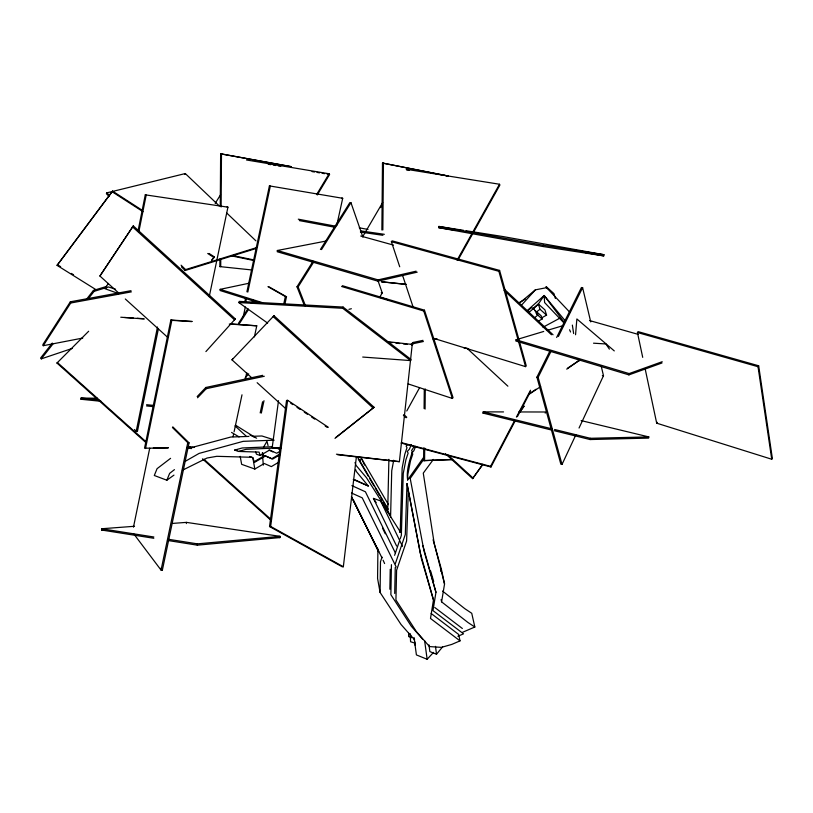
<?xml version="1.0" encoding="UTF-8"?>
<svg xmlns="http://www.w3.org/2000/svg" width="813" height="813" viewBox="0 0 813 813"><rect width="100%" height="100%" fill="white"/><g stroke="black" fill="none" stroke-linecap="round" stroke-linejoin="round"><path stroke-width="1.22" d="M252.233 269.997L219.866 266.603L219.917 259.001M220.272 205.77L220.628 153.809L291.257 166.655L220.628 153.809M220.77 258.961L220.719 266.562L219.866 266.603M221.126 206.98L221.482 153.728M381.876 229.998L382.486 163.047L448.288 176.055L382.486 163.047M382.842 229.947L383.451 162.966M452.333 459.579L423.593 460.625L423.715 447.922M424.091 408.553L424.284 389.498M424.579 460.656L424.701 448.085M425.077 409.112L425.28 388.99M377.913 548.958L377.578 578.46L380.088 592.464L401.012 624.455L414.681 639.953M380.088 592.464L380.484 561.742L382.039 557.068M389.864 589.252L390.23 569.252M391.439 564.679L390.87 594.689L411.327 626.284L422.526 639.079M394.712 593.429L395.26 567.413M387.679 512.231L388.899 459.325M390.575 517.403L391.734 470.778L393.705 460.229M408.329 490.188L406.602 541.001L396.592 570.259L395.931 599.984L416.246 631.396L429.518 646.579L441.418 647.372L451.804 644.404L460.016 640.878L430.494 618.459L433.471 599.943L421.469 558.917L406.988 483.633L405.301 534.436L395.342 563.694M423.644 457.353L407.628 479.965L407.811 474.579L410.463 460.971L412.791 454.091L412.069 452.719L413.817 450.819L415.687 446.317M101.158 401.317L80.995 399.264L81.056 398.065L97.347 398.238M153.799 538.277L101.564 530.015L101.625 528.755L134.531 526.275M186.35 523.562L186.421 522.373L280.028 536.346L279.946 537.586L197.335 545.167L167.488 540.442M197.335 545.167L197.417 543.856L280.028 536.346M248.585 283.331L220.16 289.347L220.079 290.515L258.808 302.721M325.942 241.075L277.345 250.495L277.253 251.745L377.943 281.176L417.201 272.162M575.553 334.743L576.874 318.96L614.282 350.911M377.943 281.176L378.075 279.885L416.114 271.186M337.68 454.782L399.386 461.662L412.242 344.438L387.161 341.623M328.361 427.303L287.629 400.311L286.542 400.453L269.53 526.539L342.263 566.813L343.34 566.732L356.409 456.672M399.386 461.662L336.44 454.203M543.714 331.45L516.031 339.773L515.869 341.023L628.927 374.884L662.006 362.974M343.34 566.732L270.648 526.438L287.629 400.311M279.763 448.309L272.213 447.465L278.513 400.677M628.927 374.884L629.13 373.584L662.199 361.714M422.912 545.706L435.951 592.291L432.983 610.624L463.532 633.835L457.851 636.274M440.961 571.478L441.347 569.1L433.075 539.761M462.567 632.29L474.833 627.016L467.892 622.443L441.591 601.854L444.548 583.998L441.347 569.1M466.012 230.719L503.003 236.563L603.957 254.703L603.734 255.902L543.054 246.522L438.674 227.66L438.888 226.441L463.542 230.333M551.915 430.128L483.003 413.095L483.217 411.876L503.532 411.917M543.054 246.522L543.277 245.252L603.957 254.703M545.218 413.136L545.432 411.998L518.765 411.947M590.065 439.548L590.299 438.288L648.815 436.916L648.591 438.105L590.065 439.548L554.375 430.727M138.098 230.679L145.283 194.835L227.925 207.173L209.236 296.674M138.749 232.183L146.188 195.09L145.283 194.835M158.464 328.452L137.397 431.54L136.188 431.357L157.498 326.999M192.112 321.389L170.862 320.017L144.541 448.187L168.098 448.024M145.486 448.552L171.828 320.342L191.817 321.623M133.464 527.18L149.724 448.187M172.773 426.835L189.053 442.861L162.336 570.248L161.055 570.096L187.773 442.679L172.437 427.536M244.835 301.633L245.617 297.944M246.918 291.786L269.408 185.892L342.7 198.291L336.755 225.343M245.729 301.918L246.512 298.229M247.823 292.07L270.323 186.136L269.408 185.892M243.219 316.887L245.323 307.019M233.036 436.703L233.565 434.233M234.093 431.774L242 394.813M245.424 378.787L246.746 372.628M254.398 336.897L256.766 325.81L230.841 323.889M260.19 412.902L262.599 401.764M283.747 303.96L285.363 296.532L267.944 286.664M261.329 413.085L264.001 400.707M284.896 304.164L286.501 296.745L269.052 286.867M362.72 357.049L410.626 360.586L410.961 359.407L343.086 307.06L239.215 301.389L238.839 302.578L267.619 323.096M410.626 360.586L342.72 308.29L343.086 307.06M399.488 532.342L400.27 530.005L402.15 468.054L404.783 454.315L406.988 447.729L406.124 446.083L407.557 444.508M394.61 555.32L399.356 541.285M400.148 538.938L401.337 535.432L403.258 473.471L405.911 459.741L408.126 453.146L407.262 451.5L409.417 449.142L411.266 444.64M211.665 260.485L214.358 256.888L209.053 253.463M170.588 458.329L157.072 468.684L154.297 475.493L166.858 480.219L169.643 473.359L174.46 469.629M414.284 446.388L411.612 450.544L412.333 451.916C409.467 460.869 406.215 470.503 407.628 479.965M219.246 205.902L185.303 173.555L106.818 192.854L106.401 193.768L109.115 196.411M549.873 351.084L536.915 377.181L560.868 464.243L562.027 464.426L575.848 434.864M579.039 428.034L603.49 375.728L601.163 365.941M95.782 289.54L57.073 265.373L112.54 191.116L142.234 210.303M184.876 174.429L185.303 173.555M57.073 265.373L112.54 191.116M556.641 337.466L581.427 287.528L582.606 287.66L590.726 321.907M562.027 464.426L538.125 377.344L551.072 351.236M558.399 336.47L582.606 287.66M181.533 266.969L185.151 270.495L185.608 269.591L256.634 247.609M515.056 421.114L490.981 467.008L490.554 466.367L514.639 420.463M516.407 417.099L530.503 390.23M517.403 416.642L530.32 392.008M359.773 461.235L361.379 458.298L388.472 504.67M406.764 410.982L419.599 387.679M457.089 260.15L499.497 184.246L406.205 169.277M458.146 259.784L499.914 185.008L499.497 184.246M263.463 447.384L266.959 441.286L268.046 445.565M362.852 236.441L382.659 202.559M380.565 207.661L381.846 205.476M378.126 281.034L382.242 292.914L379.691 297.253L388.116 299.753M442.607 646.874L436.5 654.252L429.843 651.579L428.99 644.912M316.785 194.246L329.102 173.779L246.471 159.968M317.263 194.968L329.57 174.51L329.102 173.779M215.191 203.372L220.557 194.785M304.387 305.637L296.999 286.786L313.056 261.197M320.424 249.479L349.875 202.579L350.952 202.681L362.893 237.111M305.485 305.779L298.107 286.908L313.493 262.386M321.521 249.591L350.952 202.681M131.015 290.678L70.355 301.786L42.886 344.56L43.231 345.708L82.774 338.056M43.231 345.708L70.721 303.005L131.381 291.867M247.945 308.655L238.402 323.483L239.418 323.615L248.28 309.844M251.359 303.361L253.402 300.19M118.718 293.036L99.918 276.024L133.302 225.892L235.323 318.93L205.902 351.582M133.302 225.892L99.918 276.024M645.085 368.533L656.691 423.177L771.74 459.243L772.35 458.329L758.671 365.779L638.093 331.633L637.433 332.517L642.707 357.354M532.922 309.245L538.369 304.032L544.161 295.515L565.381 321.033M771.74 459.243L758.021 366.714L758.671 365.779M105.477 287.589L108.393 283.463M445.463 453.766L472.577 478.633L482.77 464.213M519.903 411.683L524.151 406.053L519.792 412.232M472.577 478.633L482.658 464.782M410.28 478.329L424.112 458.827M656.691 423.177L657.321 422.313M433.41 459.406L423.278 473.125L434.203 543.328L444.548 583.998M146.391 443.014L56.961 363.045L57.388 362.496L145.923 441.672M566.742 369.163L579.933 359.946L567.393 368.319M52.296 343.076L40.65 357.974L41.29 358.858L72.469 348.36M86.442 299.367L93.424 290.424L106.696 286.389M41.29 358.858L52.936 343.97M88.658 298.3L94.095 291.349L106.157 287.66M433.156 338.188L525.554 366.633L526.235 365.769L499.599 270.414L392.11 240.851L391.378 241.685L399.722 266.776M408.197 383.939L452.384 398.451L453.044 397.628L424.467 310.18L342.324 285.688M525.554 366.633L498.867 271.298L499.599 270.414M211.939 259.784L214.358 256.888M334.986 438.38L374.071 407.293L273.991 315.708L231.979 359.844L252.487 378.462M452.384 398.451L423.756 311.013L424.467 310.18M245.048 378.035L248.697 373.848M273.991 315.708L273.188 316.603L373.299 408.217M231.979 359.844L232.752 358.99M521.804 304.845L535.35 289.855L546.57 287.67L569.659 312.09M235.323 318.93L234.51 319.824L132.438 226.766M414.041 637.534L416.408 654.912L427.14 659.272L433.522 652.382M197.173 396.561L205.841 387.476L262.69 375.332M197.549 397.77L206.228 388.695L264.306 376.267M56.961 363.045L88.668 331.247M527.21 310.576L544.161 295.515L564.303 322.466M527.617 310.993L531.387 307.721L533.633 308.381L537.739 315.078L542.169 319.001L537.952 321.359M528.917 312.466L533.633 308.381M534.903 317.517L537.739 315.078L536.763 311.918L534.964 310.515M519.182 303.391L535.35 289.855M532.657 308.798L538.369 304.032L544.934 309.895L546.58 315.129L541.367 318.035M411.226 344.051L413.146 342.456L423.004 340.352M411.612 345.21L413.532 343.614L423.39 341.511M335.728 437.506L374.071 407.293M185.069 461.428L199.104 453.41L243.199 441.337L274.154 440.189M536.346 312.08L539.995 309.265L538.369 304.032M166.858 480.219L173.962 475.117M529.791 393.441L536.052 389.254M529.151 394.264L540.635 386.592M278.463 462.373L271.339 466.611L264.266 463.501L254.835 469.05L241.644 464.325L240.191 456.347M279.845 453.949L271.705 458.756L264.632 455.595L254.52 461.489M279.774 454.884L272.64 459.091L265.577 455.93L254.459 462.414L252.802 457.617L249.621 456.489M280.424 451.032L276.664 453.248L269.611 450.036L260.211 455.504L256.41 454.172L255.638 451.896M518.409 303.025L525.218 299.204M543.033 327.233L559.954 318.127M182.397 470.26L207.061 458.014L216.756 456.317L251.857 457.282M185.151 270.495L256.176 248.473M547.322 330.363L562.972 325.667M272.406 446.713L242.233 447.973L234.642 450.087L238.473 451.439L246.054 449.325L276.186 448.024L280.272 449.284M187.783 448.583L230.821 437.028L248.91 436.418M348.919 309.336L351.368 308.737M433.238 339.397L436.937 338.615M269.53 526.539L270.648 526.438M172.498 523.42L186.421 522.373M101.564 530.015L105.355 529.73M423.593 460.625L452.617 459.497M252.457 436.296L261.918 435.981L273.432 439.63M153.342 447.983L168.423 447.628M187.275 447.201L192.305 447.079M186.949 447.587L194.49 447.414M483.003 413.095L485.544 413.095M80.995 399.264L84.755 399.295M238.473 451.439L259.052 452.099L260.211 455.504M234.642 450.087L237.071 450.168M238.839 302.578L342.72 308.29M593.531 343.188L605.919 343.96L609.394 349.112M229.286 324.041L256.766 325.81M124.562 317.466L133.403 318.035M137.204 318.279L143.515 318.686M144.389 318.981L120.771 317.222M81.056 398.065L98.708 399.854M146.614 404.701L154.175 405.463M146.543 405.931L152.844 406.571M406.043 284.276L381.409 281.796L406.337 284.438M389.62 342.405L392.13 342.69M395.89 343.106L399.65 343.533M403.411 343.95L407.171 344.377M280.993 448.014L272.213 447.465M381.206 292.792L382.242 292.914M296.999 286.786L298.107 286.908M602.362 375.586L603.49 375.728M536.915 377.181L538.125 377.344M384.346 234.307L360.677 230.882L360.474 232.081L382.903 235.303M187.773 442.679L189.053 442.861M276.207 537.027L279.946 537.586M438.674 227.66L454.701 230.17M101.625 528.755L153.87 536.997M168.799 539.344L197.417 543.856M406.652 170.019L409.132 170.415M268.249 164.246L270.749 164.663M273.249 165.08L275.759 165.506M278.259 165.923L280.759 166.34M312.05 171.584L314.56 172M317.06 172.417L319.56 172.834M322.06 173.25L324.57 173.677M327.07 174.094L329.57 174.51M585.045 252.528L603.734 255.902M438.888 226.441L543.277 245.252M285.363 296.532L286.501 296.745M359.265 227.813L368.004 229.439M298.29 219.185L335.718 226.207M299.347 220.597L334.275 227.162M232.721 255.546L253.686 259.896M230.78 255.719L254.205 260.597M463.674 347.7L468.583 348.807M581.122 420.595L648.815 436.916M483.217 411.876L552.139 428.878M554.608 429.488L590.299 438.288M341.806 198.057L342.7 198.291M401.815 442.739L490.554 466.367M401.063 443.044L490.981 467.008M391.378 241.685L498.867 271.298M360.738 236.034L393.492 245.099M227.04 206.929L227.925 207.173M637.433 332.517L758.021 366.714M589.496 320.535L638.144 334.367M277.345 250.495L378.075 279.885M341.612 286.491L423.756 311.013M516.031 339.773L629.13 373.584M276.491 447.973L280.424 449.264M115.558 289.194L108.353 286.948L104.745 288.615L118.769 293.676M220.16 289.347L262.538 302.69M410.971 637.331L408.634 636.569L408.614 633.032M415.026 643.185L410.585 641.731L410.199 633.937M170.862 320.017L171.828 320.342M355.627 469.497L356.277 471.459L368.289 486.011L353.259 479.467M396.612 546.041L373.431 498.389L380.596 500.92L400.657 532.393M249.998 435.067L256.623 438.187M351.46 493.003L362.222 497.83L396.185 566.966M268.849 450.087L272.883 451.926M351.887 485.625L365.423 491.794L395.423 553.074M354.6 479.68L368.289 486.011M231.563 432.414L239.103 436.916M57.418 264.682L60.64 266.694M71.381 273.412L73.536 274.753M235.679 425.27L254.632 437.12M112.214 191.797L142.986 211.675M207.722 253.473L214.083 257.589M462.363 628.49L434.803 607.504M290.719 403.228L292.812 404.61M296.989 407.374L300.119 409.447M304.296 412.211L307.436 414.284M311.613 417.059L314.743 419.132M325.19 426.042L327.283 427.425M431.144 613.48L458.623 634.425L460.016 640.878M442.546 591.071L464.833 608.693L471.743 613.287L474.833 627.016M536.763 311.918L541.194 315.84L542.169 319.001M539.995 309.265L546.58 315.129M189.744 446.5L191.634 448.187M203.911 459.203L270.942 519.355M189.246 446.998L191.136 448.695M202.457 458.857L271.359 520.655M125.304 298.991L167.6 337.273M546.57 287.67L546.245 286.643L553.958 293.645L555.37 298.432M257.152 382.699L286.054 408.939M403.97 414.691L406.774 417.272M447.933 455.006L473.196 478.176M403.38 415.189L406.185 417.76M235.018 425.89L246.552 436.5M466.916 348.177L507.881 386.185M504.863 289.662L553.053 334.783M504.172 290.495L551.458 334.763M577.413 359.072L579.273 360.799M226.593 212.894L255.943 240.872M106.818 192.854L109.542 195.496M181.075 265.18L185.608 269.591M563.805 322.781L544.608 302.558L544.161 295.515M134.48 429.518L136.188 431.357M536.153 313.239L537.739 315.078M160.822 568.257L162.336 570.248M133.952 534.121L161.055 570.096M93.424 290.424L94.095 291.349M373.431 498.389L376.124 502.586M390.453 515.381L366.439 477.658L355.942 465.239L355.027 462.485M357.364 456.672L388.167 509.243M358.228 458.969L368.319 476.194M369.58 478.339L374 485.879M375.26 488.034L379.671 495.564M380.931 497.719L382.201 499.873M383.462 502.017L387.242 508.481M546.245 286.643L547.261 288.666M351.592 496.936L378.746 551.387M351.379 496.743L382.019 557.921M382.517 528.186L385.25 533.775M353.594 500.452L378.391 551.509M380.596 500.92L402.516 546.377M361.379 458.298L364.59 465.066M383.086 560.167L384.6 563.551M569.578 329.773L570.563 331.999M413.146 342.456L413.532 343.614M402.496 275.129L413.228 307.385M205.841 387.476L206.228 388.695M70.355 301.786L70.721 303.005M430.565 570.817L433.685 581.478M435.951 592.291L424.03 551.112L410.067 477.719M262.741 452.821L263.676 456.439L262.335 452.851L263.321 465.138M441.103 599.547L441.591 601.854M433.471 599.943L420.138 552.383L406.988 483.633M252.802 457.617L254.835 469.05M410.423 634.201L411.022 637.961M572.362 325.098L573.653 333.564M424.61 640.634L427.14 659.272M435.483 646.355L436.5 654.252M414.62 641.254L415.108 645.258"/></g></svg>
